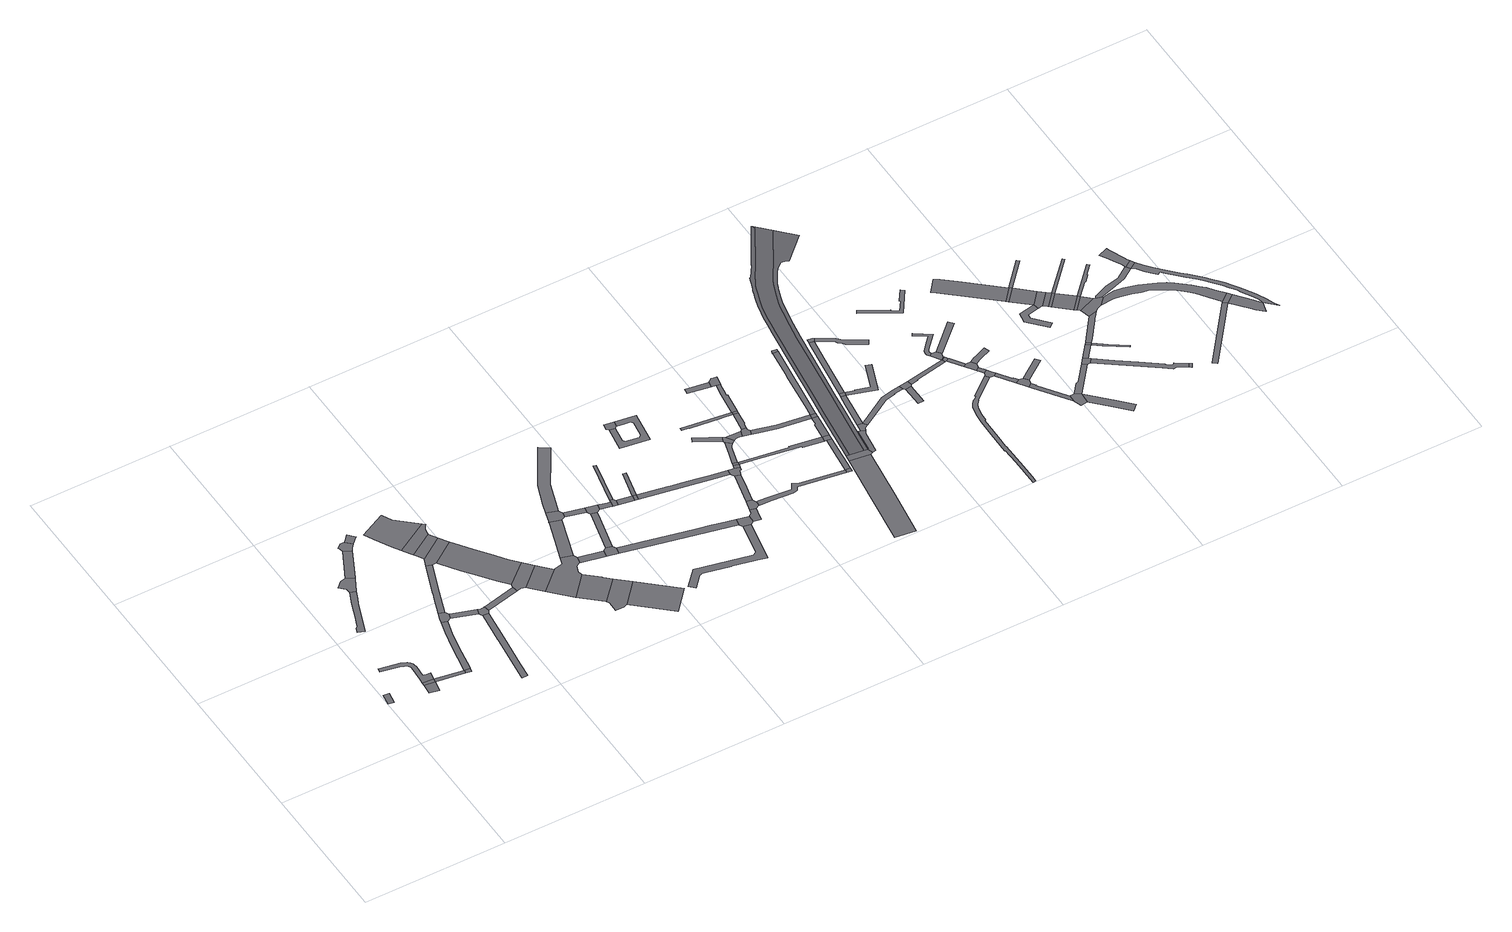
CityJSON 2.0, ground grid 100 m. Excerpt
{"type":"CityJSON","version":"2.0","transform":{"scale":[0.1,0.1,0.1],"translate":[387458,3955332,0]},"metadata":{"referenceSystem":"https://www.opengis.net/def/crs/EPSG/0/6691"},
"CityObjects":{
"road1":{"type":"Road","attributes":{"class":"1040","function":"9020","usage":"9","RoadStructureAttribute.sectionType":"1"},"geometry":[{"type":"MultiSurface","lod":"1","boundaries":[[[0,1,2,3]]]}]},
"road2":{"type":"Road","attributes":{"class":"1040","function":"9020","usage":"9","RoadStructureAttribute.sectionType":"1"},"geometry":[{"type":"MultiSurface","lod":"1","boundaries":[[[4,5,6,7,8,9,10,11,12,13,14,15,16,17,18,19,20,21,22,23,24,25,26,27,28,29,30]]]}]},
"road3":{"type":"Road","attributes":{"class":"1040","function":"9020","usage":"9","RoadStructureAttribute.sectionType":"1"},"geometry":[{"type":"MultiSurface","lod":"1","boundaries":[[[31,32,33,34]]]}]},
"road4":{"type":"Road","attributes":{"class":"1040","function":"9020","usage":"9","RoadStructureAttribute.sectionType":"4"},"geometry":[{"type":"MultiSurface","lod":"1","boundaries":[[[29,33,32,30]]]}]},
"road5":{"type":"Road","attributes":{"class":"1040","function":"9020","usage":"9","RoadStructureAttribute.sectionType":"1"},"geometry":[{"type":"MultiSurface","lod":"1","boundaries":[[[30,32,35,36]]]}]},
"road6":{"type":"Road","attributes":{"class":"1040","function":"9020","usage":"9","RoadStructureAttribute.sectionType":"1"},"geometry":[{"type":"MultiSurface","lod":"1","boundaries":[[[37,38,39,40,41,42,43,44,45,46,47]]]}]},
"road7":{"type":"Road","attributes":{"class":"1040","function":"9020","usage":"9","RoadStructureAttribute.sectionType":"4"},"geometry":[{"type":"MultiSurface","lod":"1","boundaries":[[[36,35,48,49]]]}]},
"road8":{"type":"Road","attributes":{"class":"1040","function":"9020","usage":"9","RoadStructureAttribute.sectionType":"4"},"geometry":[{"type":"MultiSurface","lod":"1","boundaries":[[[50,51,52,53,54,55,39,38,56]]]}]},
"road9":{"type":"Road","attributes":{"class":"1040","function":"9020","usage":"9","RoadStructureAttribute.sectionType":"1"},"geometry":[{"type":"MultiSurface","lod":"1","boundaries":[[[49,57,58,59,60,61,62,63,64,65,66,67,68,69,36]]]}]},
"road10":{"type":"Road","attributes":{"class":"1040","function":"9020","usage":"9","RoadStructureAttribute.sectionType":"1"},"geometry":[{"type":"MultiSurface","lod":"1","boundaries":[[[70,52,51,71]]]}]},
"road11":{"type":"Road","attributes":{"class":"1040","function":"9020","usage":"9","RoadStructureAttribute.sectionType":"4"},"geometry":[{"type":"MultiSurface","lod":"1","boundaries":[[[72,73,74,75,62,61,76]]]}]},
"road12":{"type":"Road","attributes":{"class":"1040","function":"9020","usage":"9","RoadStructureAttribute.sectionType":"4"},"geometry":[{"type":"MultiSurface","lod":"1","boundaries":[[[77,78,79,80,81,82,83,70,71,84]]]}]},
"road13":{"type":"Road","attributes":{"class":"1040","function":"9020","usage":"9","RoadStructureAttribute.sectionType":"1"},"geometry":[{"type":"MultiSurface","lod":"1","boundaries":[[[85,86,87,88,89,90,91,92,93,94,95]]]}]},
"road14":{"type":"Road","attributes":{"class":"1040","function":"9020","usage":"9","RoadStructureAttribute.sectionType":"1"},"geometry":[{"type":"MultiSurface","lod":"1","boundaries":[[[96,72,76,97,98]]]}]},
"road15":{"type":"Road","attributes":{"class":"1040","function":"9020","usage":"9","RoadStructureAttribute.sectionType":"1"},"geometry":[{"type":"MultiSurface","lod":"1","boundaries":[[[99,100,101,102,80,79,103]]]}]},
"road16":{"type":"Road","attributes":{"class":"1040","function":"9020","usage":"9","RoadStructureAttribute.sectionType":"1"},"geometry":[{"type":"MultiSurface","lod":"1","boundaries":[[[104,105,106,107,108,74,73,109]]]}]},
"road17":{"type":"Road","attributes":{"class":"1040","function":"9020","usage":"9","RoadStructureAttribute.sectionType":"4"},"geometry":[{"type":"MultiSurface","lod":"1","boundaries":[[[98,97,88,87,110,111,112,113,114,115]]]}]},
"road18":{"type":"Road","attributes":{"class":"1040","function":"9020","usage":"9","RoadStructureAttribute.sectionType":"1"},"geometry":[{"type":"MultiSurface","lod":"1","boundaries":[[[116,117,118,119,120,121,122,123,124,125]]]}]},
"road19":{"type":"Road","attributes":{"class":"1040","function":"9020","usage":"9","RoadStructureAttribute.sectionType":"1"},"geometry":[{"type":"MultiSurface","lod":"1","boundaries":[[[126,127,128,111,110,129]]]}]},
"road20":{"type":"Road","attributes":{"class":"1040","function":"9020","usage":"9","RoadStructureAttribute.sectionType":"1"},"geometry":[{"type":"MultiSurface","lod":"1","boundaries":[[[130,131,132,133,134]]]}]},
"road21":{"type":"Road","attributes":{"class":"1040","function":"9020","usage":"9","RoadStructureAttribute.sectionType":"4"},"geometry":[{"type":"MultiSurface","lod":"1","boundaries":[[[135,136,137,138,125,124,139,131,130]]]}]},
"road22":{"type":"Road","attributes":{"class":"1040","function":"9020","usage":"9","RoadStructureAttribute.sectionType":"4"},"geometry":[{"type":"MultiSurface","lod":"1","boundaries":[[[140,134,133,141,142,105,104,143]]]}]},
"road23":{"type":"Road","attributes":{"class":"1040","function":"9020","usage":"9","RoadStructureAttribute.sectionType":"1"},"geometry":[{"type":"MultiSurface","lod":"1","boundaries":[[[144,145,146,147,140,143,148,149,150,151,152,153]]]}]},
"road24":{"type":"Road","attributes":{"class":"1040","function":"9020","usage":"9","RoadStructureAttribute.sectionType":"4"},"geometry":[{"type":"MultiSurface","lod":"1","boundaries":[[[153,152,126,129,154,155,156]]]}]},
"road25":{"type":"Road","attributes":{"class":"1040","function":"9020","usage":"9","RoadStructureAttribute.sectionType":"1"},"geometry":[{"type":"MultiSurface","lod":"1","boundaries":[[[157,156,155,158,159,160]]]}]},
"road26":{"type":"Road","attributes":{"class":"1040","function":"9020","usage":"9","RoadStructureAttribute.sectionType":"4"},"geometry":[{"type":"MultiSurface","lod":"1","boundaries":[[[161,162,163,160,159,164,165,166,167,168,169,170,171]]]}]},
"road27":{"type":"Road","attributes":{"class":"1040","function":"9020","usage":"9","RoadStructureAttribute.sectionType":"1"},"geometry":[{"type":"MultiSurface","lod":"1","boundaries":[[[172,173,166,165,174,175,176]]]}]},
"road28":{"type":"Road","attributes":{"class":"1040","function":"9020","usage":"9","RoadStructureAttribute.sectionType":"4"},"geometry":[{"type":"MultiSurface","lod":"1","boundaries":[[[177,178,176,175,179,180,181,182]]]}]},
"road29":{"type":"Road","attributes":{"class":"1040","function":"9020","usage":"9","RoadStructureAttribute.sectionType":"1"},"geometry":[{"type":"MultiSurface","lod":"1","boundaries":[[[183,184,185,186,162,161,187]]]}]},
"road30":{"type":"Road","attributes":{"class":"1040","function":"9020","usage":"9","RoadStructureAttribute.sectionType":"1"},"geometry":[{"type":"MultiSurface","lod":"1","boundaries":[[[171,170,188,189]]]}]},
"road31":{"type":"Road","attributes":{"class":"1040","function":"9020","usage":"9","RoadStructureAttribute.sectionType":"1"},"geometry":[{"type":"MultiSurface","lod":"1","boundaries":[[[177,182,190,191]]]}]},
"road32":{"type":"Road","attributes":{"class":"1040","function":"9020","usage":"9","RoadStructureAttribute.sectionType":"4"},"geometry":[{"type":"MultiSurface","lod":"1","boundaries":[[[192,193,194,183,187,195,196,197]]]}]},
"road33":{"type":"Road","attributes":{"class":"1040","function":"9020","usage":"9","RoadStructureAttribute.sectionType":"4"},"geometry":[{"type":"MultiSurface","lod":"1","boundaries":[[[198,199,189,188,200,201]]]}]},
"road34":{"type":"Road","attributes":{"class":"1040","function":"9020","usage":"9","RoadStructureAttribute.sectionType":"1"},"geometry":[{"type":"MultiSurface","lod":"1","boundaries":[[[202,203,204,199,198,205]]]}]},
"road35":{"type":"Road","attributes":{"class":"1040","function":"9020","usage":"9","RoadStructureAttribute.sectionType":"1"},"geometry":[{"type":"MultiSurface","lod":"1","boundaries":[[[197,196,206,207]]]}]},
"road36":{"type":"Road","attributes":{"class":"1040","function":"9020","usage":"9","RoadStructureAttribute.sectionType":"4"},"geometry":[{"type":"MultiSurface","lod":"1","boundaries":[[[208,207,206,204,203,209]]]}]},
"road37":{"type":"Road","attributes":{"class":"1040","function":"9020","usage":"9","RoadStructureAttribute.sectionType":"1"},"geometry":[{"type":"MultiSurface","lod":"1","boundaries":[[[210,211,212,213,214,215,193,192,216]]]}]},
"road38":{"type":"Road","attributes":{"class":"1040","function":"9020","usage":"9","RoadStructureAttribute.sectionType":"1"},"geometry":[{"type":"MultiSurface","lod":"1","boundaries":[[[217,208,209,218,219,220]]]}]},
"road39":{"type":"Road","attributes":{"class":"1040","function":"9020","usage":"9","RoadStructureAttribute.sectionType":"4"},"geometry":[{"type":"MultiSurface","lod":"1","boundaries":[[[221,222,220,219,223,224]]]}]},
"road40":{"type":"Road","attributes":{"class":"1040","function":"9020","usage":"9","RoadStructureAttribute.sectionType":"1"},"geometry":[{"type":"MultiSurface","lod":"1","boundaries":[[[225,226,227,228,229,201,200,230,231,232]]]}]},
"road41":{"type":"Road","attributes":{"class":"1040","function":"9020","usage":"9","RoadStructureAttribute.sectionType":"1"},"geometry":[{"type":"MultiSurface","lod":"1","boundaries":[[[224,223,233,234]]]}]},
"road42":{"type":"Road","attributes":{"class":"1040","function":"9020","usage":"9","RoadStructureAttribute.sectionType":"1"},"geometry":[{"type":"MultiSurface","lod":"1","boundaries":[[[235,222,221,236]]]}]},
"road43":{"type":"Road","attributes":{"class":"1040","function":"9020","usage":"9","RoadStructureAttribute.sectionType":"1"},"geometry":[{"type":"MultiSurface","lod":"1","boundaries":[[[237,238,239,240,241,242,243,244,245,246,247,248,249,250,251,252,253,254,255,256,257,258,259,260]]]}]},
"road44":{"type":"Road","attributes":{"class":"1040","function":"9020","usage":"9","RoadStructureAttribute.sectionType":"4"},"geometry":[{"type":"MultiSurface","lod":"1","boundaries":[[[261,234,233,262,263]]]}]},
"road45":{"type":"Road","attributes":{"class":"1040","function":"9020","usage":"9","RoadStructureAttribute.sectionType":"1"},"geometry":[{"type":"MultiSurface","lod":"1","boundaries":[[[264,265,261,263]]]}]},
"road46":{"type":"Road","attributes":{"class":"1040","function":"9020","usage":"9","RoadStructureAttribute.sectionType":"1"},"geometry":[{"type":"MultiSurface","lod":"1","boundaries":[[[262,266,267,268,269,270,271,272,273,274,275,263]]]}]},
"road47":{"type":"Road","attributes":{"class":"1040","function":"9020","usage":"9","RoadStructureAttribute.sectionType":"4"},"geometry":[{"type":"MultiSurface","lod":"1","boundaries":[[[276,232,231,237,260,277]]]}]},
"road48":{"type":"Road","attributes":{"class":"1040","function":"9020","usage":"9","RoadStructureAttribute.sectionType":"4"},"geometry":[{"type":"MultiSurface","lod":"1","boundaries":[[[278,279,280,281,282,283]]]}]},
"road49":{"type":"Road","attributes":{"class":"1040","function":"9020","usage":"9","RoadStructureAttribute.sectionType":"1"},"geometry":[{"type":"MultiSurface","lod":"1","boundaries":[[[284,285,286,276,277,287,288]]]}]},
"road50":{"type":"Road","attributes":{"class":"1040","function":"9020","usage":"9","RoadStructureAttribute.sectionType":"1"},"geometry":[{"type":"MultiSurface","lod":"1","boundaries":[[[278,283,289,290,291,292,293,294,295,282,281,296,297,298]]]}]},
"road51":{"type":"Road","attributes":{"class":"1040","function":"9020","usage":"9","RoadStructureAttribute.sectionType":"4"},"geometry":[{"type":"MultiSurface","lod":"1","boundaries":[[[299,300,285,284,301,302,303]]]}]},
"road52":{"type":"Road","attributes":{"class":"1040","function":"9020","usage":"9","RoadStructureAttribute.sectionType":"1"},"geometry":[{"type":"MultiSurface","lod":"1","boundaries":[[[304,305,300,299,306]]]}]},
"road53":{"type":"Road","attributes":{"class":"1040","function":"9020","usage":"9","RoadStructureAttribute.sectionType":"4"},"geometry":[{"type":"MultiSurface","lod":"1","boundaries":[[[307,268,267,305,304,308,309,310]]]}]},
"road54":{"type":"Road","attributes":{"class":"1040","function":"9020","usage":"9","RoadStructureAttribute.sectionType":"1"},"geometry":[{"type":"MultiSurface","lod":"1","boundaries":[[[311,307,310,312]]]}]},
"road55":{"type":"Road","attributes":{"class":"1040","function":"9020","usage":"9","RoadStructureAttribute.sectionType":"4"},"geometry":[{"type":"MultiSurface","lod":"1","boundaries":[[[313,314,311,312,315]]]}]},
"road56":{"type":"Road","attributes":{"class":"1040","function":"9020","usage":"9","RoadStructureAttribute.sectionType":"1"},"geometry":[{"type":"MultiSurface","lod":"1","boundaries":[[[316,317,318,319,320,321,322,323]]]}]},
"road57":{"type":"Road","attributes":{"class":"1040","function":"9020","usage":"9","RoadStructureAttribute.sectionType":"1"},"geometry":[{"type":"MultiSurface","lod":"1","boundaries":[[[324,325,326,327,328,329,314,313,330]]]}]},
"road58":{"type":"Road","attributes":{"class":"1040","function":"9020","usage":"9","RoadStructureAttribute.sectionType":"4"},"geometry":[{"type":"MultiSurface","lod":"1","boundaries":[[[331,332,333,323,322,328,327,334]]]}]},
"road59":{"type":"Road","attributes":{"class":"1040","function":"9020","usage":"9","RoadStructureAttribute.sectionType":"1"},"geometry":[{"type":"MultiSurface","lod":"1","boundaries":[[[335,336,337,338,339,303,302,340,341,342,343,344,345,346]]]}]},
"road60":{"type":"Road","attributes":{"class":"1040","function":"9020","usage":"9","RoadStructureAttribute.sectionType":"1"},"geometry":[{"type":"MultiSurface","lod":"1","boundaries":[[[347,348,349,350,351,352,353,354]]]}]},
"road61":{"type":"Road","attributes":{"class":"1040","function":"9020","usage":"9","RoadStructureAttribute.sectionType":"1"},"geometry":[{"type":"MultiSurface","lod":"1","boundaries":[[[333,332,355,356,357,358,359,360]]]}]},
"road62":{"type":"Road","attributes":{"class":"1040","function":"9020","usage":"9","RoadStructureAttribute.sectionType":"4"},"geometry":[{"type":"MultiSurface","lod":"1","boundaries":[[[361,362,363,360,359,364,365]]]}]},
"road63":{"type":"Road","attributes":{"class":"1040","function":"9020","usage":"9","RoadStructureAttribute.sectionType":"1"},"geometry":[{"type":"MultiSurface","lod":"1","boundaries":[[[366,367,368,315,312,369,370,371,372,373,374]]]}]},
"road64":{"type":"Road","attributes":{"class":"1040","function":"9020","usage":"9","RoadStructureAttribute.sectionType":"1"},"geometry":[{"type":"MultiSurface","lod":"1","boundaries":[[[363,362,375,376,377,378,353]]]}]},
"road65":{"type":"Road","attributes":{"class":"1040","function":"9020","usage":"9","RoadStructureAttribute.sectionType":"4"},"geometry":[{"type":"MultiSurface","lod":"1","boundaries":[[[354,353,378,379]]]}]},
"road66":{"type":"Road","attributes":{"class":"1040","function":"9020","usage":"9","RoadStructureAttribute.sectionType":"1"},"geometry":[{"type":"MultiSurface","lod":"1","boundaries":[[[380,381,382,383]]]}]},
"road67":{"type":"Road","attributes":{"class":"1040","function":"9020","usage":"9","RoadStructureAttribute.sectionType":"1"},"geometry":[{"type":"MultiSurface","lod":"1","boundaries":[[[379,384,385,386,387,388,389,390,391,392,354]]]}]},
"road68":{"type":"Road","attributes":{"name":"都道458号","class":"1040","function":"3","usage":"2","RoadStructureAttribute.sectionType":"1"},"geometry":[{"type":"MultiSurface","lod":"1","boundaries":[[[393,394,395,396,397,398]]]}]},
"road69":{"type":"Road","attributes":{"class":"1040","function":"9020","usage":"9","RoadStructureAttribute.sectionType":"4"},"geometry":[{"type":"MultiSurface","lod":"1","boundaries":[[[346,345,399,400]]]}]},
"road70":{"type":"Road","attributes":{"class":"1040","function":"9020","usage":"9","RoadStructureAttribute.sectionType":"4"},"geometry":[{"type":"MultiSurface","lod":"1","boundaries":[[[401,402,383,382,391,390,403]]]}]},
"road71":{"type":"Road","attributes":{"class":"1040","function":"9020","usage":"9","RoadStructureAttribute.sectionType":"1"},"geometry":[{"type":"MultiSurface","lod":"1","boundaries":[[[404,405,365,364,406,407,408]]]}]},
"road72":{"type":"Road","attributes":{"class":"1040","function":"9020","usage":"9","RoadStructureAttribute.sectionType":"1"},"geometry":[{"type":"MultiSurface","lod":"1","boundaries":[[[400,409,410,411,346]]]}]},
"road73":{"type":"Road","attributes":{"class":"1040","function":"9020","usage":"9","RoadStructureAttribute.sectionType":"4"},"geometry":[{"type":"MultiSurface","lod":"1","boundaries":[[[412,413,374,373,410,409,414]]]}]},
"road74":{"type":"Road","attributes":{"name":"都道458号","class":"1040","function":"3","usage":"2","RoadStructureAttribute.sectionType":"4"},"geometry":[{"type":"MultiSurface","lod":"1","boundaries":[[[415,416,394,393,417]]]}]},
"road75":{"type":"Road","attributes":{"class":"1040","function":"9020","usage":"9","RoadStructureAttribute.sectionType":"1"},"geometry":[{"type":"MultiSurface","lod":"1","boundaries":[[[413,418,408,419,420,374]]]}]},
"road76":{"type":"Road","attributes":{"class":"1040","function":"9020","usage":"9","RoadStructureAttribute.sectionType":"4"},"geometry":[{"type":"MultiSurface","lod":"1","boundaries":[[[421,422,423,404,408,418,424]]]}]},
"road77":{"type":"Road","attributes":{"class":"1040","function":"9020","usage":"9","RoadStructureAttribute.sectionType":"1"},"geometry":[{"type":"MultiSurface","lod":"1","boundaries":[[[425,426,427,428,429,430,431,415,417,432]]]}]},
"road78":{"type":"Road","attributes":{"class":"1040","function":"9020","usage":"9","RoadStructureAttribute.sectionType":"1"},"geometry":[{"type":"MultiSurface","lod":"1","boundaries":[[[433,434,435,436,437,438,423,422,439]]]}]},
"road79":{"type":"Road","attributes":{"class":"1040","function":"9020","usage":"9","RoadStructureAttribute.sectionType":"4"},"geometry":[{"type":"MultiSurface","lod":"1","boundaries":[[[440,441,442,427,426,443]]]}]},
"road80":{"type":"Road","attributes":{"class":"1040","function":"9020","usage":"9","RoadStructureAttribute.sectionType":"1"},"geometry":[{"type":"MultiSurface","lod":"1","boundaries":[[[444,445,446,442,441,447]]]}]},
"road81":{"type":"Road","attributes":{"class":"1040","function":"9020","usage":"9","RoadStructureAttribute.sectionType":"4"},"geometry":[{"type":"MultiSurface","lod":"1","boundaries":[[[448,449,434,433,450]]]}]},
"road82":{"type":"Road","attributes":{"class":"1040","function":"9020","usage":"9","RoadStructureAttribute.sectionType":"4"},"geometry":[{"type":"MultiSurface","lod":"1","boundaries":[[[451,452,444,447,453]]]}]},
"road83":{"type":"Road","attributes":{"class":"1040","function":"9020","usage":"9","RoadStructureAttribute.sectionType":"1"},"geometry":[{"type":"MultiSurface","lod":"1","boundaries":[[[440,454,455,456,457,458,459,460,461,462,441]]]}]},
"road84":{"type":"Road","attributes":{"class":"1040","function":"9020","usage":"9","RoadStructureAttribute.sectionType":"1"},"geometry":[{"type":"MultiSurface","lod":"1","boundaries":[[[463,464,452,451,465,466,467]]]}]},
"road85":{"type":"Road","attributes":{"class":"1040","function":"9020","usage":"9","RoadStructureAttribute.sectionType":"1"},"geometry":[{"type":"MultiSurface","lod":"1","boundaries":[[[468,469,470,471,472,473,453,447]]]}]},
"road86":{"type":"Road","attributes":{"class":"1040","function":"9020","usage":"9","RoadStructureAttribute.sectionType":"4"},"geometry":[{"type":"MultiSurface","lod":"1","boundaries":[[[474,475,463,467,476]]]}]},
"road87":{"type":"Road","attributes":{"name":"都道458号","class":"1040","function":"3","usage":"2","RoadStructureAttribute.sectionType":"1"},"geometry":[{"type":"MultiSurface","lod":"2","boundaries":[[[477,478,479,480,481,482,483,484,485,486,487,488,489,490,491,492,493,494,495,496,497,498,499,500,415,501,502,503,504,505,506,507,508,509,510,511,512,513,514,515,516,517,518,519,520,521,522,523,524,525,526,527,528,529,530]],[[498,497,496,495,494,493,492,491,490,489,488,487,486,485,484,483,482,481,480,479,478,477,531,532,533,534,535,536,537,538,539,540,541,542,543,544,545,546,547,548,549,550,551,552,553,554,555,500,499]],[[536,535,534,533,532,531,556,557,558,559,560,561,562,563,564,565,566,567,568,569,570,571,572,573,574,575,576,577,416,555,554,553,552,551,550,549,548,547,546,545,544,543,542,541,540,539,538,537]]],"semantics":{"surfaces":[{"type":"TrafficArea","function":"2000"},{"type":"TrafficArea","function":"1000"}],"values":[0,1,0]}}]},
"road88":{"type":"Road","attributes":{"class":"1040","function":"9020","usage":"9","RoadStructureAttribute.sectionType":"1"},"geometry":[{"type":"MultiSurface","lod":"1","boundaries":[[[578,579,580,581]]]}]},
"road89":{"type":"Road","attributes":{"class":"1040","function":"9020","usage":"9","RoadStructureAttribute.sectionType":"4"},"geometry":[{"type":"MultiSurface","lod":"1","boundaries":[[[582,583,460,459,579,578]]]}]},
"road90":{"type":"Road","attributes":{"class":"1040","function":"9020","usage":"9","RoadStructureAttribute.sectionType":"1"},"geometry":[{"type":"MultiSurface","lod":"1","boundaries":[[[584,585,586,587,588,589,590,591,592,476,467]]]}]},
"road91":{"type":"Road","attributes":{"class":"1040","function":"9020","usage":"9","RoadStructureAttribute.sectionType":"1"},"geometry":[{"type":"MultiSurface","lod":"1","boundaries":[[[593,594,595,596,597,598,599,600,601,602,603,604,605,606,607,608,609,610,611,612,613,614,615,616,617,618,619,620,621,622,623,624,625,626]]]}]},
"road92":{"type":"Road","attributes":{"class":"1040","function":"9020","usage":"9","RoadStructureAttribute.sectionType":"1"},"geometry":[{"type":"MultiSurface","lod":"1","boundaries":[[[583,582,627,628,629,630,631]]]}]},
"road93":{"type":"Road","attributes":{"class":"1040","function":"9020","usage":"9","RoadStructureAttribute.sectionType":"4"},"geometry":[{"type":"MultiSurface","lod":"1","boundaries":[[[632,633,634,635,636,637,638]]]}]},
"road94":{"type":"Road","attributes":{"class":"1040","function":"9020","usage":"9","RoadStructureAttribute.sectionType":"1"},"geometry":[{"type":"MultiSurface","lod":"1","boundaries":[[[639,638,637,631]]]}]},
"road95":{"type":"Road","attributes":{"class":"1040","function":"9020","usage":"9","RoadStructureAttribute.sectionType":"4"},"geometry":[{"type":"MultiSurface","lod":"1","boundaries":[[[640,639,631,630,641]]]}]},
"road96":{"type":"Road","attributes":{"class":"1040","function":"9020","usage":"9","RoadStructureAttribute.sectionType":"1"},"geometry":[{"type":"MultiSurface","lod":"1","boundaries":[[[642,643,640,641,644,645,646]]]}]},
"road97":{"type":"Road","attributes":{"class":"1040","function":"9020","usage":"9","RoadStructureAttribute.sectionType":"1"},"geometry":[{"type":"MultiSurface","lod":"1","boundaries":[[[647,648,649,650,651,652,653,654,655,656,657,658,659,660,661,662,663,636,635]]]}]},
"road98":{"type":"Road","attributes":{"class":"1040","function":"9020","usage":"9","RoadStructureAttribute.sectionType":"4"},"geometry":[{"type":"MultiSurface","lod":"1","boundaries":[[[664,665,646,645,666,667]]]}]},
"road99":{"type":"Road","attributes":{"class":"1040","function":"9020","usage":"9","RoadStructureAttribute.sectionType":"1"},"geometry":[{"type":"MultiSurface","lod":"1","boundaries":[[[667,666,668,669,670]]]}]},
"road100":{"type":"Road","attributes":{"class":"1040","function":"9020","usage":"9","RoadStructureAttribute.sectionType":"1"},"geometry":[{"type":"MultiSurface","lod":"1","boundaries":[[[671,672,673,674,675,676,677,678,679,680,681,682]]]}]},
"road101":{"type":"Road","attributes":{"class":"1040","function":"9020","usage":"9","RoadStructureAttribute.sectionType":"4"},"geometry":[{"type":"MultiSurface","lod":"1","boundaries":[[[683,670,669,684,609,608,685,686]]]}]},
"road102":{"type":"Road","attributes":{"class":"1040","function":"9020","usage":"9","RoadStructureAttribute.sectionType":"1"},"geometry":[{"type":"MultiSurface","lod":"1","boundaries":[[[685,687,688,689,690,686]]]}]},
"road103":{"type":"Road","attributes":{"class":"1040","function":"9020","usage":"9","RoadStructureAttribute.sectionType":"1"},"geometry":[{"type":"MultiSurface","lod":"1","boundaries":[[[691,634,633,692]]]}]},
"road104":{"type":"Road","attributes":{"class":"1040","function":"9020","usage":"9","RoadStructureAttribute.sectionType":"1"},"geometry":[{"type":"MultiSurface","lod":"1","boundaries":[[[693,694,695,696,697,665,664,698]]]}]},
"road105":{"type":"Road","attributes":{"class":"1040","function":"9020","usage":"9","RoadStructureAttribute.sectionType":"4"},"geometry":[{"type":"MultiSurface","lod":"1","boundaries":[[[699,700,688,687,701,702]]]}]},
"road106":{"type":"Road","attributes":{"class":"1040","function":"9020","usage":"9","RoadStructureAttribute.sectionType":"1"},"geometry":[{"type":"MultiSurface","lod":"1","boundaries":[[[703,704,705,706,702,701,707,708]]]}]},
"road107":{"type":"Road","attributes":{"class":"1040","function":"9020","usage":"9","RoadStructureAttribute.sectionType":"1"},"geometry":[{"type":"MultiSurface","lod":"1","boundaries":[[[709,700,699,710]]]}]},
"road108":{"type":"Road","attributes":{"class":"1040","function":"9020","usage":"9","RoadStructureAttribute.sectionType":"4"},"geometry":[{"type":"MultiSurface","lod":"1","boundaries":[[[711,712,703,708,713,714]]]}]},
"road109":{"type":"Road","attributes":{"class":"1040","function":"9020","usage":"9","RoadStructureAttribute.sectionType":"1"},"geometry":[{"type":"MultiSurface","lod":"1","boundaries":[[[714,715,716,717,718,711]]]}]},
"road110":{"type":"Road","attributes":{"class":"1040","function":"9020","usage":"9","RoadStructureAttribute.sectionType":"1"},"geometry":[{"type":"MultiSurface","lod":"1","boundaries":[[[719,720,721,722,712,711]]]}]},
"road111":{"type":"Road","attributes":{"class":"1040","function":"9020","usage":"9","RoadStructureAttribute.sectionType":"1"},"geometry":[{"type":"MultiSurface","lod":"1","boundaries":[[[723,724,725,726,727,728,729]]]}]},
"road112":{"type":"Road","attributes":{"class":"1040","function":"9020","usage":"9","RoadStructureAttribute.sectionType":"4"},"geometry":[{"type":"MultiSurface","lod":"1","boundaries":[[[730,731,732,733,720,719,734]]]}]},
"road113":{"type":"Road","attributes":{"class":"1040","function":"9020","usage":"9","RoadStructureAttribute.sectionType":"1"},"geometry":[{"type":"MultiSurface","lod":"1","boundaries":[[[735,736,737,738,739,740,741,742]]]}]},
"road114":{"type":"Road","attributes":{"class":"1040","function":"9020","usage":"9","RoadStructureAttribute.sectionType":"1"},"geometry":[{"type":"MultiSurface","lod":"1","boundaries":[[[743,744,732,731,745,746]]]}]},
"road115":{"type":"Road","attributes":{"class":"1040","function":"9020","usage":"9","RoadStructureAttribute.sectionType":"4"},"geometry":[{"type":"MultiSurface","lod":"1","boundaries":[[[729,728,747,748]]]}]},
"road116":{"type":"Road","attributes":{"class":"1040","function":"9020","usage":"9","RoadStructureAttribute.sectionType":"4"},"geometry":[{"type":"MultiSurface","lod":"1","boundaries":[[[749,743,746,750]]]}]},
"road117":{"type":"Road","attributes":{"class":"1040","function":"9020","usage":"9","RoadStructureAttribute.sectionType":"1"},"geometry":[{"type":"MultiSurface","lod":"1","boundaries":[[[751,748,747,742]]]}]},
"road118":{"type":"Road","attributes":{"class":"1040","function":"9020","usage":"9","RoadStructureAttribute.sectionType":"1"},"geometry":[{"type":"MultiSurface","lod":"1","boundaries":[[[752,753,754,755,756,757,758,750,746]]]}]},
"road119":{"type":"Road","attributes":{"class":"1040","function":"9020","usage":"9","RoadStructureAttribute.sectionType":"4"},"geometry":[{"type":"MultiSurface","lod":"1","boundaries":[[[759,751,742,741,760]]]}]},
"road120":{"type":"Road","attributes":{"class":"1040","function":"9020","usage":"9","RoadStructureAttribute.sectionType":"1"},"geometry":[{"type":"MultiSurface","lod":"1","boundaries":[[[761,762,763,764,765,766,767,730,734,768,769,770,771]]]}]},
"road121":{"type":"Road","attributes":{"class":"1040","function":"9020","usage":"9","RoadStructureAttribute.sectionType":"1"},"geometry":[{"type":"MultiSurface","lod":"1","boundaries":[[[759,760,772,773]]]}]},
"road122":{"type":"Road","attributes":{"class":"1040","function":"9020","usage":"9","RoadStructureAttribute.sectionType":"1"},"geometry":[{"type":"MultiSurface","lod":"1","boundaries":[[[774,775,776,777,778,779,780,749,750]]]}]},
"road123":{"type":"Road","attributes":{"class":"1040","function":"9020","usage":"9","RoadStructureAttribute.sectionType":"4"},"geometry":[{"type":"MultiSurface","lod":"1","boundaries":[[[773,772,781,782]]]}]},
"road124":{"type":"Road","attributes":{"class":"1040","function":"9020","usage":"9","RoadStructureAttribute.sectionType":"1"},"geometry":[{"type":"MultiSurface","lod":"1","boundaries":[[[783,784,729,748]]]}]},
"road125":{"type":"Road","attributes":{"class":"1040","function":"9020","usage":"9","RoadStructureAttribute.sectionType":"1"},"geometry":[{"type":"MultiSurface","lod":"1","boundaries":[[[781,785,786,782]]]}]},
"road126":{"type":"Road","attributes":{"class":"1040","function":"9020","usage":"9","RoadStructureAttribute.sectionType":"4"},"geometry":[{"type":"MultiSurface","lod":"1","boundaries":[[[786,785,787,788]]]}]},
"road127":{"type":"Road","attributes":{"class":"1040","function":"9020","usage":"9","RoadStructureAttribute.sectionType":"1"},"geometry":[{"type":"MultiSurface","lod":"1","boundaries":[[[787,789,790,788]]]}]},
"road128":{"type":"Road","attributes":{"class":"1040","function":"9020","usage":"9","RoadStructureAttribute.sectionType":"4"},"geometry":[{"type":"MultiSurface","lod":"1","boundaries":[[[791,792,793,794,795,790,789,779,778]]]}]},
"road129":{"type":"Road","attributes":{"class":"1040","function":"9020","usage":"9","RoadStructureAttribute.sectionType":"4"},"geometry":[{"type":"MultiSurface","lod":"1","boundaries":[[[796,797,761,771,798,799]]]}]},
"road130":{"type":"Road","attributes":{"class":"1040","function":"9020","usage":"9","RoadStructureAttribute.sectionType":"1"},"geometry":[{"type":"MultiSurface","lod":"1","boundaries":[[[800,801,773,782]]]}]},
"road131":{"type":"Road","attributes":{"class":"1040","function":"9020","usage":"9","RoadStructureAttribute.sectionType":"1"},"geometry":[{"type":"MultiSurface","lod":"1","boundaries":[[[802,803,804,805,806,807,786,788]]]}]},
"road132":{"type":"Road","attributes":{"class":"1040","function":"9020","usage":"9","RoadStructureAttribute.sectionType":"1"},"geometry":[{"type":"MultiSurface","lod":"1","boundaries":[[[808,809,810,811,812,813,795,794,814,815,816,817,818,819,820]]]}]},
"road133":{"type":"Road","attributes":{"class":"1040","function":"9020","usage":"9","RoadStructureAttribute.sectionType":"1"},"geometry":[{"type":"MultiSurface","lod":"1","boundaries":[[[821,822,823,824,825,826,793,792,827,828,829,830,831,832,833,834,835,836,837,838,839,840,841,842,843,844,845,846,847,848,849,850]]]}]},
"road134":{"type":"Road","attributes":{"class":"1040","function":"9020","usage":"9","RoadStructureAttribute.sectionType":"1"},"geometry":[{"type":"MultiSurface","lod":"1","boundaries":[[[851,852,853,854,855]]]}]},
"road135":{"type":"Road","attributes":{"class":"1040","function":"9020","usage":"9","RoadStructureAttribute.sectionType":"1"},"geometry":[{"type":"MultiSurface","lod":"1","boundaries":[[[856,857,858,859,860,861,862,863,864,865,866]]]}]},
"road136":{"type":"Road","attributes":{"class":"1040","function":"9020","usage":"9","RoadStructureAttribute.sectionType":"4"},"geometry":[{"type":"MultiSurface","lod":"1","boundaries":[[[866,865,808,820,867]]]}]},
"road137":{"type":"Road","attributes":{"class":"1040","function":"9020","usage":"9","RoadStructureAttribute.sectionType":"1"},"geometry":[{"type":"MultiSurface","lod":"1","boundaries":[[[868,869,870,871,872,873,874,875,876,877,878,879,880,881,882,883,884,867,820,885,886,887,888,889,890,891,892,893,894,895,896,897,898,899,900,901,902,903,904,905,906]]]}]},
"road138":{"type":"Road","attributes":{"class":"1040","function":"9020","usage":"9","RoadStructureAttribute.sectionType":"4"},"geometry":[{"type":"MultiSurface","lod":"1","boundaries":[[[841,840,851,855,907]]]}]},
"road139":{"type":"Road","attributes":{"class":"1040","function":"9020","usage":"9","RoadStructureAttribute.sectionType":"1"},"geometry":[{"type":"MultiSurface","lod":"1","boundaries":[[[908,909,910,907,855,911,912,913,905]]]}]}
},
"vertices":[
[15,478,0],[4,397,0],[43,392,0],[55,472,0],
[365,493,0],[338,497,0],[323,499,0],[313,501,0],[318,582,0],[318,596,0],[316,606,0],[313,615,0],[308,624,0],[303,632,0],[296,638,0],[289,645,0],[270,655,0],[261,659,0],[251,663,0],[108,691,0],[102,662,0],[242,634,0],[257,628,0],[271,620,0],[280,612,0],[285,604,0],[287,593,0],[283,505,0],[281,483,0],[278,448,0],[355,440,0],
[336,337,0],[351,414,0],[276,421,0],[269,350,0],
[550,382,0],[554,409,0],
[310,1274,0],[337,1333,0],[300,1349,0],[257,1256,0],[235,1196,0],[224,1167,0],[187,1073,0],[172,1061,0],[159,1028,0],[206,1010,0],[294,1240,0],
[590,377,0],[594,403,0],
[387,1429,0],[392,1439,0],[338,1466,0],[299,1459,0],[256,1417,0],[295,1378,0],[338,1337,0],
[594,406,0],[630,601,0],[657,721,0],[661,740,0],[683,823,0],[645,836,0],[622,749,0],[594,626,0],[590,608,0],[583,570,0],[575,522,0],[558,430,0],[554,413,0],
[444,1676,0],[497,1649,0],
[723,874,0],[708,900,0],[670,913,0],[653,867,0],[710,836,0],
[529,1692,0],[531,1694,0],[533,1696,0],[493,1738,0],[463,1738,0],[434,1710,0],[439,1705,0],[507,1668,0],
[901,462,0],[909,522,0],[936,751,0],[896,755,0],[895,750,0],[870,532,0],[869,527,0],[825,171,0],[825,170,0],[865,169,0],[879,279,0],
[750,865,0],[880,781,0],[892,819,0],
[578,1739,0],[580,1740,0],[539,1784,0],[507,1749,0],[574,1735,0],
[855,1291,0],[817,1306,0],[731,1078,0],[730,1073,0],[715,1034,0],[769,1064,0],
[952,776,0],[943,815,0],[931,812,0],[927,811,0],[920,811,0],[916,811,0],
[897,1706,0],[840,1752,0],[842,1755,0],[809,1819,0],[808,1820,0],[628,1732,0],[661,1667,0],[724,1554,0],[757,1498,0],[982,1629,0],
[1177,869,0],[987,825,0],[956,818,0],[1186,830,0],
[969,1529,0],[801,1424,0],[818,1397,0],[840,1362,0],[1005,1474,0],
[974,1569,0],[981,1585,0],[991,1601,0],[1001,1614,0],[790,1441,0],
[1049,1409,0],[837,1357,0],[832,1344,0],[885,1295,0],
[1278,1095,0],[1207,1190,0],[1142,1274,0],[1062,1390,0],[896,1277,0],[980,1156,0],[1048,1069,0],[1123,969,0],[1186,898,0],[1336,1030,0],
[1218,838,0],[1247,829,0],[1394,964,0],
[1423,931,0],[1276,796,0],[1332,737,0],[1479,872,0],
[1638,915,0],[1560,941,0],[1542,887,0],[1365,701,0],[1467,598,0],[1601,747,0],[1593,776,0],[1609,825,0],[1635,840,0],[1641,839,0],[1651,888,0],
[1698,659,0],[1692,665,0],[1468,597,0],[1610,470,0],[1743,618,0],
[1838,534,0],[1763,601,0],[1621,447,0],[1618,375,0],[1678,372,0],[1704,385,0],
[1659,1238,0],[1659,1237,0],[1611,1089,0],[1596,1046,0],[1736,1214,0],
[1809,803,0],[1819,852,0],
[1944,169,0],[2077,318,0],
[1760,1292,0],[1684,1316,0],[1660,1238,0],[1762,1228,0],[1766,1227,0],[1775,1266,0],
[1884,860,0],[1845,868,0],[1889,786,0],[1900,834,0],
[1953,1141,0],[1957,1159,0],[1918,1168,0],[1926,1030,0],
[1903,1194,0],[1912,1233,0],
[1992,1213,0],[1983,1174,0],
[1835,1513,0],[1939,1682,0],[2002,1786,0],[1935,1830,0],[1763,1547,0],[1706,1389,0],[1783,1366,0],
[2057,1197,0],[2048,1158,0],[2067,1155,0],[2074,1194,0],
[2097,1205,0],[2077,1209,0],[2101,1149,0],[2108,1188,0],
[2564,688,0],[2505,702,0],[2419,721,0],[2338,738,0],[2059,800,0],[2048,751,0],[2649,619,0],[2659,668,0],
[2209,1129,0],[2216,1169,0],
[2144,1515,0],[2163,1511,0],
[2665,594,0],[2618,364,0],[2614,362,0],[2593,348,0],[2513,366,0],[2209,433,0],[2107,320,0],[2144,286,0],[2209,358,0],[2210,360,0],[2216,365,0],[2222,369,0],[2229,372,0],[2236,373,0],[2244,374,0],[2251,373,0],[2426,334,0],[2431,333,0],[2620,291,0],[2621,290,0],[2636,287,0],[2638,287,0],[2652,283,0],[2714,583,0],
[2216,1170,0],[2233,1125,0],[2241,1164,0],
[2287,1359,0],[2262,1364,0],
[2698,1041,0],[2827,1020,0],[2833,1059,0],[2705,1080,0],[2627,1094,0],[2579,1103,0],[2509,1116,0],[2477,1121,0],[2446,1127,0],[2400,1135,0],
[2740,650,0],[2739,599,0],
[2449,1777,0],[2382,1787,0],[2376,1748,0],[2388,1732,0],[2427,1726,0],[2443,1738,0],
[2812,686,0],[2773,696,0],[2766,666,0],[2790,588,0],[2805,655,0],
[2487,1731,0],[2537,1724,0],[2549,1707,0],[2532,1594,0],[2516,1582,0],[2422,1596,0],[2410,1612,0],[2363,1564,0],[2564,1534,0],[2597,1755,0],
[2830,762,0],[2791,771,0],[2839,699,0],[2842,699,0],[2843,735,0],
[2882,985,0],[2843,995,0],[2865,912,0],
[2876,1052,0],[2895,1021,0],[2906,1020,0],[2912,1042,0],
[2883,1077,0],[2919,1067,0],
[2917,1087,0],[2889,1096,0],[2922,1087,0],
[2930,1333,0],[2882,1360,0],[2789,1413,0],[2772,1383,0],[2865,1329,0],[2913,1303,0],[2935,1290,0],[2952,1320,0],
[2956,1215,0],[2962,1226,0],[2970,1236,0],[2978,1243,0],[2941,1276,0],[2910,1171,0],[2951,1203,0],
[2998,1258,0],[2999,1259,0],[2967,1312,0],[2987,1251,0],
[3157,737,0],[3110,758,0],[3085,716,0],[2935,731,0],[2864,735,0],[2862,698,0],[2932,694,0],[3080,680,0],[3109,688,0],[3125,715,0],[3450,665,0],[3453,692,0],
[2770,1519,0],[2768,1499,0],[2820,1492,0],[2820,1490,0],[3028,1464,0],[3028,1466,0],[3110,1456,0],[3112,1475,0],
[3014,1267,0],[3020,1269,0],[3026,1270,0],[3046,1269,0],[3062,1265,0],[3075,1306,0],
[3116,1300,0],[3118,1314,0],[3090,1318,0],[3117,1251,0],[3127,1283,0],
[3259,1043,0],[3257,1033,0],[3059,1064,0],[3042,1047,0],[3265,1011,0],[3330,1001,0],[3329,991,0],[3471,968,0],[3478,1007,0],
[3124,1355,0],[3131,1354,0],[3141,1428,0],[3144,1451,0],
[3147,1470,0],
[2967,1797,0],[2961,1758,0],[3117,1730,0],[3124,1769,0],
[3160,1561,0],[3168,1618,0],[3161,1619,0],[3163,1636,0],[3164,1643,0],[3176,1711,0],[3178,1719,0],[3150,1724,0],[3135,1640,0],
[3657,725,0],[3514,745,0],[3464,391,0],[3414,34,0],[3557,14,0],[3608,371,0],
[3485,661,0],[3488,688,0],
[3162,1791,0],[3156,1792,0],[3190,1786,0],
[3511,1210,0],[3294,1240,0],[3164,1239,0],[3288,1206,0],[3507,1180,0],
[3521,961,0],[3486,966,0],[3466,801,0],
[3524,991,0],[3526,1002,0],[3522,971,0],
[3663,770,0],[3520,790,0],[3675,731,0],
[3547,1175,0],[3501,1124,0],[3492,1120,0],
[3550,1201,0],[3550,1204,0],[3515,1209,0],[3547,1177,0],
[3724,898,0],[3736,918,0],[3710,932,0],[3694,935,0],[3690,903,0],[3674,790,0],[3672,773,0],[3702,739,0],
[3627,1780,0],[3592,1785,0],[3567,1598,0],[3560,1546,0],[3526,1290,0],[3516,1211,0],[3550,1206,0],
[3771,951,0],[3753,981,0],[3718,986,0],[3746,936,0],
[3756,1247,0],[3745,1173,0],[3742,1150,0],[3790,1242,0],
[3595,1805,0],[3589,1786,0],[3629,1800,0],
[3794,1268,0],[3759,1273,0],[3798,1267,0],
[3919,1042,0],[3981,1080,0],[4049,1092,0],[4048,1098,0],[4112,1109,0],[4116,1110,0],[4111,1138,0],[4062,1130,0],[3968,1113,0],
[3828,1746,0],[3826,1732,0],[3840,1589,0],[3861,1730,0],[3862,1741,0],
[3984,1181,0],[4061,1388,0],[4023,1402,0],[3957,1224,0],[3861,1254,0],[3859,1247,0],
[3866,1768,0],[3831,1773,0],[3875,1763,0],
[4143,2692,0],[4134,2683,0],[4128,2675,0],[4122,2665,0],[3989,2438,0],[3955,2385,0],[3937,2355,0],[3917,2322,0],[3904,2292,0],[3903,2292,0],[3893,2264,0],[3878,2226,0],[3857,2170,0],[3847,2139,0],[3837,2096,0],[3828,2054,0],[3808,1942,0],[3787,1824,0],[3760,1632,0],[3713,1292,0],[3697,1180,0],[3694,1157,0],[3659,906,0],[3641,773,0],[3682,903,0],[3686,935,0],[3717,1154,0],[3720,1178,0],[3736,1289,0],[3783,1629,0],[3810,1821,0],[3830,1938,0],[3851,2050,0],[3860,2091,0],[3870,2134,0],[3878,2161,0],[3892,2201,0],[3898,2218,0],[3909,2246,0],[3913,2255,0],[3924,2283,0],[3938,2310,0],[3957,2343,0],[3970,2364,0],[3975,2371,0],[3992,2392,0],[3993,2393,0],[4008,2408,0],[4030,2427,0],[4040,2431,0],[4052,2431,0],[4065,2428,0],[4091,2418,0],[4256,2575,0],[4050,2789,0],[4053,2785,0],[4054,2779,0],[4055,2773,0],[4055,2768,0],[4055,2763,0],[3896,2493,0],[3836,2399,0],[3825,2379,0],[3814,2360,0],[3802,2336,0],[3792,2307,0],[3778,2270,0],[3758,2213,0],[3742,2161,0],[3731,2114,0],[3725,2078,0],[3713,2008,0],[3703,1934,0],[3662,1646,0],[3615,1306,0],[3599,1194,0],[3596,1170,0],[3561,919,0],[3543,787,0],[4043,2796,0],[3872,2506,0],[3871,2503,0],[3812,2415,0],[3807,2417,0],[3780,2345,0],[3772,2327,0],[3769,2318,0],[3761,2298,0],[3755,2278,0],[3749,2261,0],[3737,2222,0],[3720,2167,0],[3709,2119,0],[3702,2082,0],[3691,2011,0],[3680,1937,0],[3639,1649,0],[3592,1309,0],[3576,1197,0],[3573,1173,0],[3538,922,0],
[4171,1100,0],[4131,1097,0],[4135,954,0],[4175,955,0],
[4184,1116,0],[4178,1150,0],
[3973,1677,0],[3974,1671,0],[3981,1657,0],[3998,1643,0],[4016,1619,0],[4137,1547,0],[4157,1580,0],[4020,1661,0],[3989,1697,0],
[4408,50,0],[4408,190,0],[4407,356,0],[4403,356,0],[4405,451,0],[4409,616,0],[4417,616,0],[4420,668,0],[4427,707,0],[4432,730,0],[4436,740,0],[4440,749,0],[4447,761,0],[4466,781,0],[4463,784,0],[4628,920,0],[4607,946,0],[4465,830,0],[4471,823,0],[4444,801,0],[4441,803,0],[4422,781,0],[4412,766,0],[4405,752,0],[4400,740,0],[4395,714,0],[4387,672,0],[4384,616,0],[4381,490,0],[4377,327,0],[4383,327,0],[4385,209,0],[4388,4,0],[4408,4,0],
[4189,1117,0],[4235,1125,0],[4234,1130,0],[4459,1174,0],[4455,1199,0],
[4477,1241,0],[4485,1249,0],[4457,1278,0],[4427,1281,0],[4407,1266,0],[4452,1202,0],[4475,1219,0],
[4478,1215,0],
[4493,1193,0],[4471,1177,0],
[4538,1130,0],[4497,1188,0],[4530,1093,0],[4538,1081,0],[4561,1097,0],
[4423,1287,0],[4421,1294,0],[4420,1300,0],[4420,1305,0],[4423,1309,0],[4430,1318,0],[4522,1418,0],[4415,1490,0],[4404,1473,0],[4486,1418,0],[4448,1377,0],[4411,1336,0],[4400,1323,0],[4396,1310,0],[4394,1299,0],[4396,1285,0],[4401,1275,0],
[4619,1060,0],[4597,1094,0],[4586,1014,0],[4609,1030,0],
[4611,978,0],[4617,970,0],[4640,986,0],
[4543,1851,0],[4490,1773,0],[4498,1767,0],[4450,1698,0],[4430,1710,0],[4403,1726,0],[4407,1732,0],[4223,1836,0],[4210,1814,0],[4421,1694,0],[4458,1673,0],[4567,1833,0],
[4662,955,0],[4615,952,0],[4656,916,0],[4679,932,0],
[4742,794,0],[4769,813,0],[4748,843,0],[4744,840,0],
[4651,1463,0],[4679,1433,0],
[4671,1090,0],[4743,1118,0],[4728,1155,0],[4656,1126,0],[4628,1114,0],[4647,1079,0],
[4822,775,0],[4799,808,0],[4790,727,0],[4817,746,0],
[4966,529,0],[4958,540,0],[4834,714,0],[4838,717,0],[4803,709,0],[4966,480,0],
[4947,916,0],[4971,884,0],
[5038,508,0],[4997,530,0],[4984,424,0],[5031,429,0],
[5136,319,0],[5236,214,0],[5279,256,0],[5191,348,0],
[5199,708,0],[5171,730,0],[5073,608,0],[5056,603,0],
[4886,1732,0],[4800,1806,0],[4766,1827,0],[4695,1736,0],[4723,1715,0],[5049,1434,0],[5127,1524,0],
[5244,740,0],[5232,749,0],[5205,771,0],[5174,733,0],[5221,711,0],
[5067,1297,0],[5055,1223,0],[5169,1099,0],[5200,1127,0],[5104,1231,0],[5109,1262,0],[5189,1278,0],[5181,1319,0],
[5279,863,0],[5277,861,0],[5304,839,0],[5306,841,0],
[5064,1421,0],[5142,1511,0],
[5288,875,0],[5315,853,0],
[5259,1410,0],
[5362,797,0],[5388,778,0],[5433,747,0],[5502,700,0],[5510,712,0],[5396,790,0],[5371,809,0],
[5300,1375,0],[5221,1284,0],
[5738,395,0],[5660,445,0],[5649,431,0],[5611,460,0],[5609,465,0],[5477,564,0],[5358,654,0],[5579,441,0],[5634,399,0],[5661,405,0],[5720,367,0],
[5251,1259,0],[5329,1350,0],
[5339,884,0],[5432,1009,0],[5443,1024,0],[5451,1033,0],[5481,1070,0],[5423,1056,0],[5311,905,0],
[5264,1247,0],[5343,1338,0],
[5302,1688,0],[5288,1702,0],
[5371,1155,0],[5450,1246,0],
[5385,1143,0],[5463,1234,0],
[5404,1127,0],[5526,1179,0],
[5503,1091,0],[5531,1102,0],[5579,1153,0],[5576,1160,0],[5537,1170,0],
[5757,383,0],[5754,385,0],[5738,353,0],[5740,355,0],
[5548,1556,0],[5535,1569,0],
[5553,1329,0],[5558,1324,0],[5600,1368,0],[5594,1373,0],[5654,1437,0],[5641,1449,0],
[5831,1309,0],[5828,1307,0],[5747,1252,0],[5642,1226,0],[5560,1192,0],[5548,1188,0],[5589,1165,0],[5649,1184,0],[5748,1215,0],[5775,1225,0],[5830,1263,0],[5846,1276,0],[5853,1281,0],
[5821,1135,0],[5774,1149,0],[5730,1162,0],[5685,1169,0],[5673,1169,0],[5639,1165,0],[5626,1109,0],[5672,1106,0],[5747,1089,0],[5804,1071,0],[5861,1059,0],[5898,1038,0],[5962,999,0],[6001,971,0],[6038,940,0],[6063,915,0],[6086,890,0],[6107,864,0],[6137,822,0],[6191,748,0],[6250,796,0],[6200,858,0],[6166,902,0],[6134,935,0],[6101,967,0],[6058,1006,0],[6019,1039,0],[5982,1064,0],[5932,1091,0],[5875,1115,0],
[6185,740,0],[5862,322,0],[5890,300,0],[6081,548,0],[6212,718,0],
[5885,1345,0],[5875,1361,0],[5866,1381,0],[5825,1482,0],[5816,1505,0],[5747,1479,0],[5773,1437,0],[5809,1370,0],[5824,1340,0],[5835,1311,0],[5885,1344,0],
[5904,1314,0],
[6456,574,0],[6435,625,0],[6400,695,0],[6356,775,0],[6342,800,0],[6314,841,0],[6286,881,0],[6263,913,0],[6236,944,0],[6204,981,0],[6171,1015,0],[6128,1060,0],[6094,1093,0],[6038,1152,0],[5976,1219,0],[5950,1248,0],[5934,1269,0],[5867,1275,0],[5878,1266,0],[5894,1241,0],[5912,1217,0],[5940,1186,0],[5974,1150,0],[5990,1163,0],[6018,1133,0],[6074,1074,0],[6109,1040,0],[6151,996,0],[6184,962,0],[6215,926,0],[6241,896,0],[6264,865,0],[6291,825,0],[6318,785,0],[6331,761,0],[6375,682,0],[6393,646,0],[6398,614,0],[6474,535,0],
[6273,769,0],
[6386,626,0],[6360,659,0],[6274,766,0],[6308,604,0],[6332,578,0],[6377,533,0]
]}
